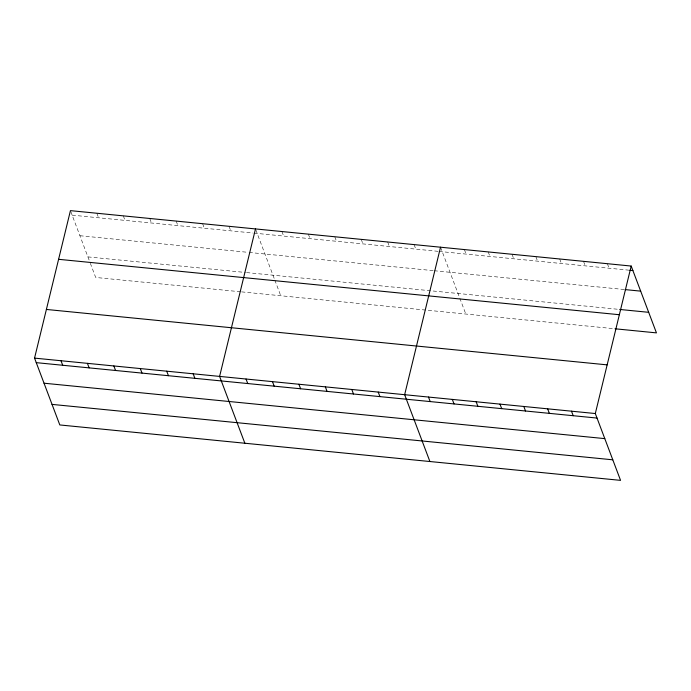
<?xml version="1.0" encoding="UTF-8"?>
<svg xmlns="http://www.w3.org/2000/svg" width="691" height="691" viewBox="0 0 691 691"><rect width="100%" height="100%" fill="white"/><g stroke="black" fill="none" stroke-linecap="round" stroke-linejoin="round"><path stroke-width="0.52" stroke-dasharray="3.46 2.59" d="M72.149 215.16L252.966 233.031M254.02 233.135L438.016 251.317M439.079 251.42L628.767 270.164M79.914 235.717L248.043 252.336M249.105 252.44L433.102 270.622M434.155 270.725L624.094 289.494M87.921 256.897L245.478 272.47M246.532 272.574L619.672 309.447M240.554 291.775L95.686 277.462L89.77 261.794M241.617 291.878L613.962 328.683M607.363 263.694L609.073 268.22M583.532 261.336L585.242 265.862M559.701 258.987L561.412 263.513M535.87 256.629L537.581 261.155M512.04 254.271L513.75 258.797M488.2 251.921L489.91 256.447M464.369 249.563L466.08 254.089M440.538 247.205L465.794 314.034M414.099 244.597L415.809 249.123M387.668 241.98L389.379 246.506M361.229 239.371L362.939 243.897M334.798 236.763L336.508 241.28M308.359 234.145L310.069 238.671M281.919 231.537L283.63 236.054M255.825 229.827L274.448 279.104M274.819 280.08L280.736 295.748M229.049 226.311L230.759 230.829M202.618 223.694L204.329 228.22M176.179 221.085L177.889 225.612M149.74 218.468L151.45 222.994M123.309 215.86L125.019 220.386M96.87 213.243L98.58 217.769M70.776 211.541L89.398 260.818"/><path stroke-width="1.04" d="M631.194 266.052L595.314 413.538L620.561 480.366L59.806 424.948L34.55 358.119L70.439 210.634L631.194 266.052L656.45 332.881L614.999 328.778M255.489 228.92L219.6 376.414L244.856 443.233M440.538 247.205L404.65 394.699L429.906 461.528M629.803 270.267L632.904 270.578M625.13 289.598L640.678 291.136M619.672 309.447L648.685 312.315M58.597 259.306L619.352 314.725M46.392 309.447L607.156 364.865M34.55 358.119L595.314 413.538M36.26 362.645L597.024 418.064M44.025 383.211L604.789 438.621M52.032 404.39L612.796 459.809M571.483 411.188L573.193 415.706M547.643 408.83L549.354 413.356M523.813 406.472L525.523 410.998M499.982 404.123L501.692 408.64M476.151 401.765L477.861 406.291M452.32 399.407L454.03 403.933M428.489 397.049L430.199 401.575M378.219 392.082L379.929 396.608M351.779 389.474L353.49 394M325.349 386.856L327.059 391.382M298.909 384.248L300.62 388.774M272.47 381.639L274.18 386.157M246.039 379.022L247.749 383.548M193.169 373.796L194.879 378.322M166.73 371.188L168.44 375.705M140.29 368.571L142.001 373.097M113.86 365.962L115.57 370.488M87.42 363.345L89.13 367.871M60.989 360.737L62.7 365.263"/></g></svg>
